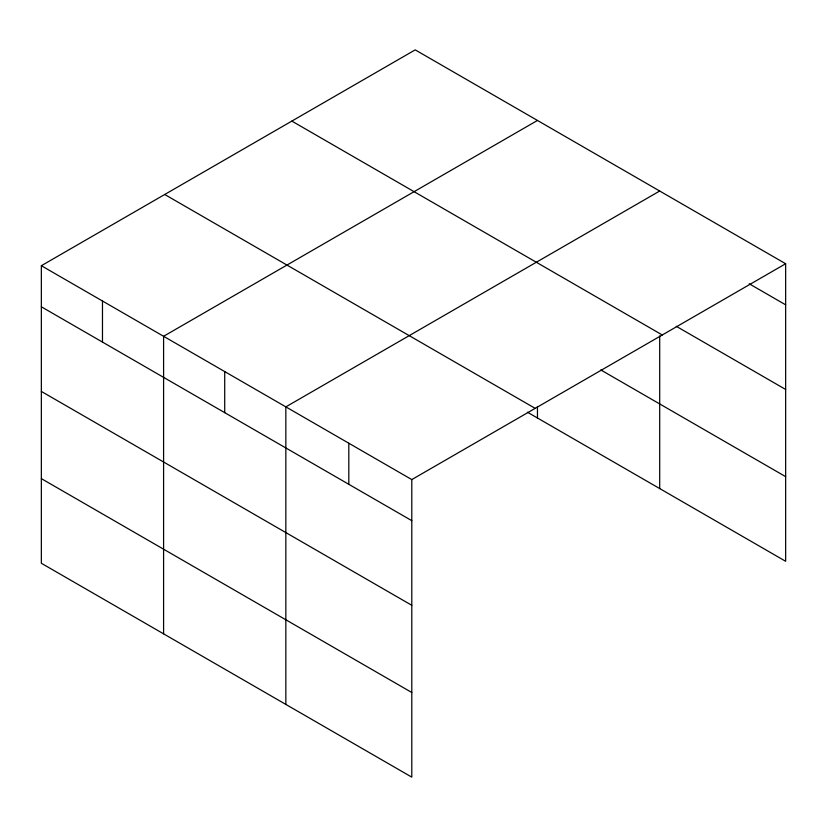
<?xml version="1.0" encoding="UTF-8"?>
<svg xmlns="http://www.w3.org/2000/svg" width="827" height="827" viewBox="0 0 827 827"><rect width="100%" height="100%" fill="white"/><g stroke="black" fill="none" stroke-linecap="round" stroke-linejoin="round"><path stroke-width="1.24" d="M41.35 265.715L411.794 479.588L411.794 777.132L41.35 563.259L41.35 265.715L415.206 49.868L785.65 263.741L785.65 561.285L527.45 412.218M537.457 120.453L163.591 336.289L163.591 633.833M659.698 191.027L285.842 406.874L285.842 704.418M411.794 479.588L785.65 263.741M749.19 283.775L785.65 304.822M676.269 326.303L785.65 389.455M291.838 121.093L662.272 334.976M600.795 369.927L785.65 476.652M164.728 194.49L535.162 408.362M41.35 306.796L411.794 520.669M41.35 391.429L411.794 605.302M41.35 478.626L411.794 692.499M659.698 335.969L659.698 488.571M537.457 406.45L537.457 417.986M348.818 443.231L348.818 484.302M224.717 371.581L224.717 412.663M102.476 301.007L102.476 342.078"/></g></svg>
